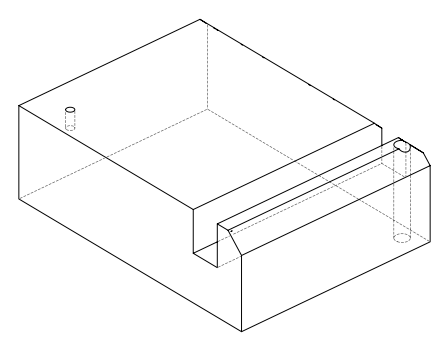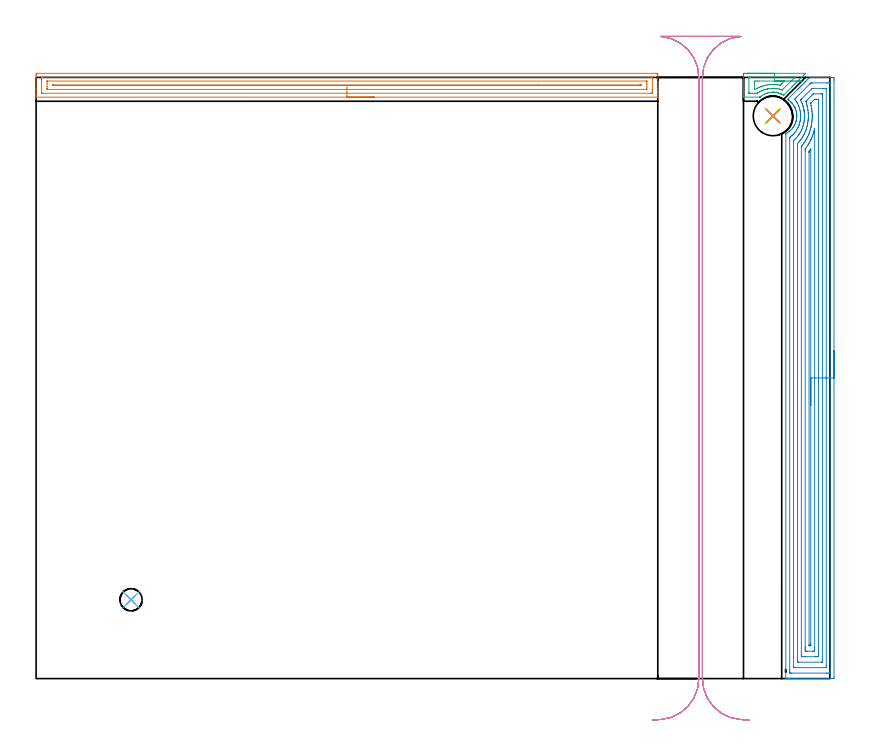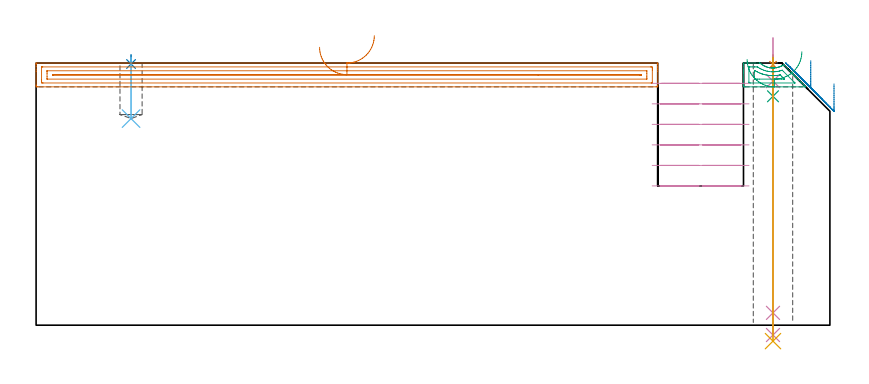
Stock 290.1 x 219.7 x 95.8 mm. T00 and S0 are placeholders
(PLAN: 10 operations, 6 tool changes, 28.4 min)
(1 SPOT_DRILL | STEP1HOLE | NXT0321_9005460120000 | 0.03 min | 2 mm3)
(2 SPOT_DRILL_1 | STEP1POCKET | NXT0321_9005460120000 | 0.03 min | 0 mm3)
(3 DRILL_BLIND_HOLE_INTO_CENTER | STEP1HOLE | NXT0301_052 | 0.06 min | 571 mm3)
(4 GUN_DRILL_THROUGH_HOLE | STEP1HOLE | UGT0307_006 | 0.53 min | 5504 mm3)
(5 DRILL_TO_ENLARGE_THROUGH_HOLE | STEP1HOLE | UGT0301_276 | 0.42 min | 9503 mm3)
(6 DRILL_BLIND_HOLE_INTO_CENTER_1 | STEP1POCKET | NXT0301_052 | 0.09 min | 991 mm3)
(7 AREA_MILL | FG_CHAMFER_SURFACE | UGT0205_001 | 7.43 min | 8799 mm3)
(8 AREA_MILL_1 | FG_CHAMFER_SURFACE_1 | UGT0205_001 | 12.26 min | 33968 mm3)
(9 AREA_MILL_2 | FG_CHAMFER_SURFACE_2 | UGT0205_001 | 0.7 min | 837 mm3)
(10 MILL_RECTANGULAR_SLOT | SLOT_RECTANGULAR | UGT0201_018 | Follow Part, ap 7.5, ae 75% | 6.88 min | 308409 mm3)
(TOOL NXT0321_9005460120000 | NC Spot Drill, 142deg, 12mm, Carbide, Uncoated | D12 PA142 FL30 Z2)
(TOOL NXT0301_052 | Carbide Drill 8.1mm [860.1-0810-024A1-MM 2214] | D8.1 PA140 FL47 Z2)
(TOOL UGT0307_006 | Gun Drill 9 mm | D9 PA130 FL24 Z1)
(TOOL UGT0301_276 | Twist Drill 14.4 mm | D14.4 PA118 FL114 Z2)
(TOOL UGT0205_001 | Chamfer Mill 20 x 3 x 45 deg. | D20 FL50 Z2)
(TOOL UGT0201_018 | End mill 30 mm | D30 FL50 Z4)
(OP 1 SPOT_DRILL)
G17 G21 G94 G90
T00 M6
G54
G17 G0 G90 X269.3 Y205.6 S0 M3
G43 Z105.8 H0
G94 G81 G98 Z95.18 F250. R98.8
G80
M5
M2
(OP 2 SPOT_DRILL_1)
G17 G21 G94 G90
T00 M6
G54
G17 G0 G90 X34.7 Y28.8 S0 M3
G43 Z105.8 H0
G94 G81 G98 Z95.451 F250. R98.8
G80
M5
M2
(OP 3 DRILL_BLIND_HOLE_INTO_CENTER)
G17 G21 G94 G90
T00 M6
G54
G17 G0 G90 X269.3 Y205.6 S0 M3
G43 Z105.8 H1
G94 G81 G98 Z83.65 F250. R97.8
G80
M5
M2
(OP 4 GUN_DRILL_THROUGH_HOLE)
G17 G21 G94 G90
T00 M6
G54
G17 G0 G90 X269.3 Y205.6 M8
G43 Z105.8 H0
Z104.98
S716 M3
G94 G1 Z89.202 F125. M26
G4 X.084
Z4.5 F250.
G4 X.084
Z-3.598 F125.
G4 X.084
M5
M9
G0 Z104.98
Z105.8
M2
(OP 5 DRILL_TO_ENLARGE_THROUGH_HOLE)
G17 G21 G94 G90
T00 M6
G54
G17 G0 G90 X269.3 Y205.6 S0 M3
G43 Z105.8 H0
G94 G73 G98 Z-5.826 F250. Q12.703 R97.8
G80
M5
M2
(OP 6 DRILL_BLIND_HOLE_INTO_CENTER_1)
G17 G21 G94 G90
T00 M6
G54
G17 G0 G90 X34.7 Y28.8 S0 M3
G43 Z105.8 H1
G94 G81 G98 Z75.5 F250. R97.8
G80
M5
M2
(OP 7 AREA_MILL)
G17 G21 G94 G90
T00 M6
G54
G17 G0 G90 X123.6 Y212.5 S1061 M3
G43 Z105.8 H0
G94 G1 X123.562 Z104.928 F250.
X123.448 Z104.063
X123.259 Z103.212
X122.997 Z102.38
X122.663 Z101.574
X122.26 Z100.8
X121.792 Z100.064
X121.26 Z99.372
X120.671 Z98.729
X120.028 Z98.14
X119.336 Z97.608
X118.6 Z97.14
X117.826 Z96.737
X117.02 Z96.403
X116.188 Z96.141
X115.336 Z95.952
X114.472 Z95.838
X113.6 Z95.8
X0.169
X0.01 Y212.502 Z95.788
X0.002 Y212.649 Z95.643
X0. Y212.802 Z95.497
Y213.114 Z95.185
Y213.778 Z94.517
Y214.987 Z93.31
Y215.533 Z92.761
Y220.527 Z87.77
X0.003 Y220.8 Z87.497
X0.01 Y221.192 Z87.105
X0.212 Y221.197 Z87.102
X0.615 Y221.2 Z87.1
X226.585 Y221.199 Z87.101
X226.988 Y221.196 Z87.102
X227.19 Y221.192 Z87.105
X227.2 Y220.8 Z87.497
Y215.533 Z92.761
Y214.987 Z93.31
Y214.656 Z93.64
Y214.109 Z94.187
Y213.778 Z94.517
Y213.114 Z95.185
Y212.802 Z95.497
X227.198 Y212.649 Z95.643
X227.19 Y212.502 Z95.788
X227.031 Y212.5 Z95.8
X113.6
Y213.914 Z94.386
X2.402 Y213.915 Z94.385
X2.261 Y213.916 Z94.384
X2.047 Y213.921 Z94.379
X2.009 Y213.928 Z94.372
X2.005 Y213.956 Z94.344
X2.002 Y213.987 Z94.313
X2. Y214.172 Z94.128
Y218.561 Z89.739
X2.003 Y219.044 Z89.256
X2.009 Y219.43 Z88.87
X2.034 Y219.779 Z88.521
X2.402 Y219.784 Z88.516
X2.541 Y219.785 Z88.515
X224.798
X224.939 Y219.784 Z88.516
X225.153 Y219.779 Z88.521
X225.191 Y219.772 Z88.528
X225.195 Y219.744 Z88.556
X225.198 Y219.713 Z88.587
X225.2 Y219.528 Z88.772
Y215.139 Z93.161
X225.197 Y214.656 Z93.644
X225.191 Y214.27 Z94.03
X225.166 Y213.921 Z94.379
X224.798 Y213.916 Z94.384
X224.659 Y213.915 Z94.385
X113.6 Y213.914 Z94.386
Y215.328 Z92.972
X4.118 Y215.329 Z92.971
X4.063 Y215.33 Z92.97
X4.027 Y215.333 Z92.967
X4.013 Y215.335 Z92.966
X4.01 Y215.35 Z92.95
X4.004 Y215.533 Z92.767
X4.001 Y215.717 Z92.583
X4. Y216.411 Z91.889
Y217.473 Z90.827
X4.004 Y218.167 Z90.133
X4.008 Y218.344 Z89.956
X4.014 Y218.365 Z89.935
X4.033 Y218.367 Z89.933
X4.084 Y218.37 Z89.93
X4.188 Y218.371 Z89.929
X223.082
X223.137 Y218.37 Z89.93
X223.173 Y218.367 Z89.933
X223.187 Y218.366 Z89.934
X223.19 Y218.35 Z89.95
X223.196 Y218.167 Z90.133
X223.199 Y217.983 Z90.317
X223.2 Y217.289 Z91.011
Y216.227 Z92.073
X223.196 Y215.533 Z92.767
X223.192 Y215.356 Z92.944
X223.186 Y215.335 Z92.965
X223.167 Y215.333 Z92.967
X223.116 Y215.33 Z92.97
X223.012 Y215.329 Z92.971
X113.6 Y215.328 Z92.972
Y216.743 Z91.557
X6.53
X6.312 Y216.744 Z91.556
X6.203 Y216.746 Z91.554
X6.01 Y216.753 Z91.547
X6.008 Y216.85 Z91.45
X6.01 Y216.947 Z91.353
X6.202 Y216.954 Z91.346
X6.312 Y216.956 Z91.344
X183.49 Y216.957 Z91.343
X220.67
X220.888 Y216.956 Z91.344
X220.997 Y216.954 Z91.346
X221.19 Y216.947 Z91.353
X221.192 Y216.85 Z91.45
X221.19 Y216.753 Z91.547
X220.997 Y216.746 Z91.554
X220.887 Y216.744 Z91.556
X116.935 Y216.743 Z91.557
X113.6
X112.728 Z91.595
X111.864 Z91.709
X111.012 Z91.898
X110.18 Z92.16
X109.374 Z92.494
X108.6 Z92.897
X107.864 Z93.366
X107.172 Z93.897
X106.529 Z94.486
X105.94 Z95.129
X105.408 Z95.822
X104.94 Z96.557
X104.537 Z97.331
X104.203 Z98.137
X103.941 Z98.969
X103.752 Z99.821
X103.638 Z100.686
X103.6 Z101.557
G0 Z105.8
M5
M2
(OP 8 AREA_MILL_1)
G17 G21 G94 G90
T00 M6
G54
G17 G0 G90 X291.6 Y119.85 S1061 M3
G43 Z105.8 H0
Z88.2
G94 G1 Y119.812 Z87.328 F250.
Y119.698 Z86.463
Y119.509 Z85.612
Y119.247 Z84.78
Y118.913 Z83.974
Y118.51 Z83.2
Y118.042 Z82.464
Y117.51 Z81.772
Y116.921 Z81.129
Y116.278 Z80.54
Y115.586 Z80.008
Y114.85 Z79.54
Y114.076 Z79.137
Y113.27 Z78.803
Y112.438 Z78.541
Y111.586 Z78.352
Y110.722 Z78.238
Y109.85 Z78.2
Y0.597
X291.595 Y0.142 Z78.203
X291.592 Y0.01 Z78.206
X291.455 Y0. Z78.343
X277.958 Z91.837
X277.376 Z92.421
X277.078 Z92.719
X275.317 Z94.478
X274.729 Z95.07
X274.436 Z95.363
X274.295 Y0.001 Z95.504
X274.006 Y0.01 Z95.793
X274. Y0.151 Z95.8
Y199.036
X273.999 Y199.148 Z95.793
Y199.149 Z95.792
X274.076 Y199.192 Z95.719
X274.237 Y199.278 Z95.561
X274.26 Y199.29 Z95.539
X274.728 Y199.577 Z95.069
X275.14 Y199.868 Z94.659
X275.542 Y200.185 Z94.258
X275.605 Y200.241 Z94.195
X276.012 Y200.651 Z93.787
X276.401 Y201.079 Z93.398
X276.481 Y201.182 Z93.318
X276.723 Y201.526 Z93.075
X276.756 Y201.573 Z93.041
X277.014 Y201.974 Z92.784
X277.192 Y202.299 Z92.606
X277.356 Y202.632 Z92.441
X277.456 Y202.868 Z92.344
X277.617 Y203.313 Z92.181
X277.671 Y203.495 Z92.125
X277.753 Y203.762 Z92.046
X277.791 Y203.941 Z92.001
X277.854 Y204.208 Z91.943
X277.929 Y204.657 Z91.87
X277.94 Y204.759 Z91.859
X277.946 Y204.833 Z91.849
X277.978 Y205.103 Z91.822
X277.992 Y205.327 Z91.808
X277.998 Y205.551 Z91.8
X277.995 Y205.674 Z91.794
X277.988 Y205.826 Z91.804
X277.983 Y205.966 Z91.813
X277.982 Y205.999 Z91.815
X277.941 Y206.446 Z91.856
X277.913 Y206.617 Z91.88
X277.872 Y206.894 Z91.925
X277.778 Y207.34 Z92.022
X277.649 Y207.789 Z92.149
X277.589 Y207.955 Z92.204
X277.508 Y208.193 Z92.289
X277.493 Y208.234 Z92.304
X277.425 Y208.4 Z92.372
X277.357 Y208.568 Z92.441
X277.286 Y208.713 Z92.512
X277.219 Y208.851 Z92.58
X277.131 Y209.015 Z92.668
X277.07 Y209.129 Z92.729
X276.967 Y209.292 Z92.832
X276.786 Y209.58 Z93.012
X276.478 Y210.023 Z93.321
X276.335 Y210.184 Z93.46
X276.197 Y210.342 Z93.598
X276.077 Y210.482 Z93.723
X276.024 Y210.536 Z93.776
X275.904 Y210.657 Z93.892
X275.785 Y210.779 Z94.011
X275.65 Y210.918 Z94.146
X275.603 Y210.96 Z94.193
X275.147 Y211.33 Z94.651
X275.06 Y211.395 Z94.739
X274.91 Y211.506 Z94.889
X274.697 Y211.654 Z95.101
X274.681 Y211.674 Z95.117
X274.682 Y211.683
X278.398 Y215.4 Z91.398
X278.534 Y215.535 Z91.263
X278.7 Y215.701 Z91.098
X278.838 Y215.84 Z90.957
X278.98 Y215.981 Z90.818
X279.135 Y216.136 Z90.663
X279.279 Y216.281 Z90.517
X279.426 Y216.427 Z90.372
X279.569 Y216.57 Z90.228
X279.719 Y216.721 Z90.077
X279.872 Y216.873 Z89.926
X280.004 Y217.005 Z89.794
X280.159 Y217.161 Z89.636
X280.652 Y217.652 Z89.148
X280.913 Y217.914 Z88.885
X281.039 Y218.041 Z88.757
X281.398 Y218.398 Z88.402
X281.568 Y218.568 Z88.232
X281.966 Y218.967 Z87.831
X282.483 Y219.483 Z87.316
X282.697 Y219.697 Z87.101
X282.7 Y219.7 Z87.098
X282.8 Z87.
X283.24 Z86.56
X284.121 Z85.674
X285.3 Z84.497
X285.881 Z83.912
X290.873 Z78.924
X291.164 Y219.697 Z78.633
X291.592 Y219.69 Z78.206
X291.595 Y219.54 Z78.203
X291.599 Y219.103 Z78.201
X291.6 Y218.661 Z78.2
Y109.85
X290.186 Z79.614
X290.185 Y2.183 Z79.615
X290.184 Y2.084 Z79.616
X290.182 Y2.035 Z79.618
X290.18 Y2.018 Z79.62
X290.154 Y2.01 Z79.646
X289.777 Y2.002 Z80.023
X289.403 Y2.001 Z80.397
X288.898 Y2. Z80.902
X276.197 Y2.001 Z93.603
X275.689 Y2.004 Z94.111
X275.503 Y2.01 Z94.297
X275.421 Y2.028 Z94.379
X275.416 Y2.28 Z94.384
X275.415 Y2.381 Z94.385
X275.414 Y3.174 Z94.386
X275.415 Y197.599 Z94.385
X275.416 Y197.698 Z94.384
X275.419 Y197.796 Z94.381
X275.421 Y197.816 Z94.379
X275.442 Y197.835 Z94.358
X275.49 Y197.874 Z94.31
X275.636 Y197.984 Z94.164
X275.795 Y198.105 Z94.005
X276.197 Y198.418 Z93.603
X276.291 Y198.495 Z93.509
X276.396 Y198.59 Z93.404
X276.736 Y198.936 Z93.064
X277.078 Y199.293 Z92.722
X277.167 Y199.391 Z92.633
X277.244 Y199.482 Z92.556
X277.557 Y199.888 Z92.243
X277.897 Y200.374 Z91.903
X277.912 Y200.397 Z91.888
X277.921 Y200.411 Z91.879
X277.958 Y200.472 Z91.842
X278.247 Y200.973 Z91.553
X278.399 Y201.266 Z91.401
X278.545 Y201.563 Z91.255
X278.801 Y202.195 Z90.999
X278.838 Y202.301 Z90.962
X279.015 Y202.871 Z90.785
X279.068 Y203.049 Z90.732
X279.192 Y203.583 Z90.608
X279.256 Y203.941 Z90.544
X279.319 Y204.346 Z90.481
X279.372 Y204.833 Z90.428
X279.394 Y205.162 Z90.406
X279.407 Y205.725 Z90.393
X279.391 Y206.057 Z90.409
X279.345 Y206.617 Z90.455
X279.29 Y207.051 Z90.51
X279.212 Y207.509 Z90.588
X279.056 Y208.18 Z90.744
X278.993 Y208.4 Z90.807
X278.838 Y208.888 Z90.962
X278.688 Y209.292 Z91.112
X278.584 Y209.55 Z91.216
X278.271 Y210.184 Z91.529
X278.16 Y210.388 Z91.64
X277.958 Y210.716 Z91.842
X277.725 Y211.076 Z92.075
X277.253 Y211.791 Z92.547
X277.421 Y211.968 Z92.379
X277.69 Y212.239 Z92.11
X277.958 Y212.508 Z91.842
X282.769 Y217.319 Z87.031
X283.008 Y217.555 Z86.792
X283.087 Y217.63 Z86.713
X283.149 Y217.687 Z86.651
X283.24 Y217.69 Z86.56
X283.746 Y217.698 Z86.054
X289.027 Y217.7 Z80.773
X289.403 Y217.699 Z80.397
X289.911 Y217.697 Z79.889
X290.097 Y217.69 Z79.703
X290.179 Y217.672 Z79.621
X290.184 Y217.42 Z79.616
X290.185 Y217.319 Z79.615
X290.186 Y216.526 Z79.614
Y109.85
X288.772 Z81.028
X288.771 Y4.804 Z81.029
X288.769 Y4.165 Z81.031
X288.766 Y4.039 Z81.034
X288.765 Y4.016 Z81.035
X288.738 Y4.01 Z81.062
X288.682 Y4.003 Z81.118
X288.522 Y4.001 Z81.278
X277.239 Z92.561
X277.078 Y4.005 Z92.722
X276.916 Y4.01 Z92.884
X276.835 Y4.022 Z92.965
X276.832 Y4.081 Z92.968
X276.83 Y4.165 Z92.97
X276.829 Y4.416 Z92.971
Y196.166
X276.831 Y196.486 Z92.969
X276.833 Y196.566 Z92.967
X276.835 Y196.602 Z92.965
X276.859 Y196.632 Z92.941
X277.078 Y196.827 Z92.722
X277.51 Y197.26 Z92.29
X277.934 Y197.698 Z91.866
X277.946 Y197.711 Z91.854
X277.958 Y197.725 Z91.842
X278.345 Y198.198 Z91.455
X278.64 Y198.59 Z91.16
X278.722 Y198.707 Z91.078
X278.838 Y198.88 Z90.962
X279.07 Y199.247 Z90.73
X279.21 Y199.482 Z90.59
X279.396 Y199.808 Z90.404
X279.69 Y200.374 Z90.11
X279.7 Y200.393 Z90.1
X279.719 Y200.434 Z90.081
X279.954 Y201.028 Z89.846
X280.046 Y201.266 Z89.754
X280.187 Y201.683 Z89.613
X280.337 Y202.157 Z89.463
X280.396 Y202.363 Z89.404
X280.56 Y203.049 Z89.24
X280.567 Y203.082 Z89.233
X280.599 Y203.257 Z89.201
X280.693 Y203.846 Z89.107
X280.705 Y203.941 Z89.095
X280.78 Y204.649 Z89.02
X280.792 Y204.833 Z89.008
X280.817 Y205.504 Z88.983
X280.821 Y205.725 Z88.979
X280.785 Y206.428 Z89.015
X280.77 Y206.617 Z89.03
X280.735 Y206.989 Z89.065
X280.684 Y207.422 Z89.116
X280.672 Y207.509 Z89.128
X280.662 Y207.572 Z89.138
X280.599 Y207.941 Z89.201
X280.499 Y208.4 Z89.301
X280.468 Y208.533 Z89.332
X280.358 Y208.962 Z89.442
X280.26 Y209.292 Z89.54
X280.095 Y209.803 Z89.705
X279.954 Y210.184 Z89.846
X279.719 Y210.739 Z90.081
X279.561 Y211.076 Z90.239
X279.414 Y211.385 Z90.386
X279.383 Y211.472 Z90.417
X279.406 Y211.498 Z90.394
X279.475 Y211.571 Z90.325
X279.719 Y211.819 Z90.081
X279.792 Y211.893 Z90.008
X283.436 Y215.535 Z86.364
X283.576 Y215.667 Z86.224
X283.603 Y215.69 Z86.197
X283.687 Y215.694 Z86.113
X283.796 Y215.698 Z86.004
X283.958 Y215.7 Z85.842
X284.121 Z85.679
X287.642 Z82.158
X288.361 Y215.699 Z81.439
X288.522 Y215.695 Z81.278
X288.684 Y215.69 Z81.116
X288.765 Y215.678 Z81.035
X288.768 Y215.619 Z81.032
X288.77 Y215.535 Z81.03
X288.771 Y215.283 Z81.029
X288.772 Y109.85 Z81.028
X287.357 Z82.443
Y6.84
X287.355 Y6.239 Z82.445
X287.352 Y6.037 Z82.448
X287.35 Y6.01 Z82.45
X287.331 Y6.007 Z82.469
X287.28 Y6.003 Z82.52
X287.176 Y6.001 Z82.624
X278.787 Z91.013
X278.417 Y6.01 Z91.383
X278.25 Y6.021 Z91.55
X278.248 Y6.116 Z91.552
X278.244 Y6.551 Z91.556
X278.243 Y6.84 Z91.557
Y7.444
Y194.734
X278.244 Y195.023 Z91.556
X278.247 Y195.324 Z91.553
X278.25 Y195.474 Z91.55
X278.258 Y195.537 Z91.542
X278.72 Y196.035 Z91.08
X278.838 Y196.169 Z90.962
X279.127 Y196.514 Z90.673
X279.364 Y196.806 Z90.436
X279.517 Y197.011 Z90.283
X279.719 Y197.291 Z90.081
X279.882 Y197.533 Z89.918
X279.989 Y197.698 Z89.811
X280.223 Y198.079 Z89.577
X280.524 Y198.59 Z89.276
X280.55 Y198.639 Z89.25
X280.599 Y198.734 Z89.201
X280.844 Y199.233 Z88.956
X280.956 Y199.482 Z88.844
X281.109 Y199.857 Z88.691
X281.313 Y200.374 Z88.487
X281.358 Y200.497 Z88.442
X281.479 Y200.853 Z88.321
X281.577 Y201.166 Z88.223
X281.606 Y201.266 Z88.194
X281.769 Y201.865 Z88.031
X281.836 Y202.157 Z87.964
X281.932 Y202.591 Z87.868
X282.01 Y203.049 Z87.79
X282.06 Y203.353 Z87.74
X282.135 Y203.941 Z87.665
X282.159 Y204.145 Z87.641
X282.189 Y204.471 Z87.611
X282.211 Y204.833 Z87.589
X282.217 Y204.977 Z87.583
X282.235 Y205.725 Z87.565
X282.233 Y205.854 Z87.567
X282.192 Y206.617 Z87.608
X282.179 Y206.8 Z87.621
X282.106 Y207.509 Z87.694
X282.068 Y207.805 Z87.732
X281.97 Y208.4 Z87.83
X281.866 Y208.901 Z87.934
X281.774 Y209.292 Z88.026
X281.692 Y209.624 Z88.108
X281.558 Y210.105 Z88.242
X281.533 Y210.184 Z88.267
X281.479 Y210.351 Z88.321
X281.304 Y210.888 Z88.496
X281.431 Y211.076 Z88.369
X281.453 Y211.103 Z88.347
X281.479 Y211.13 Z88.321
X281.895 Y211.547 Z87.905
X283.208 Y212.86 Z86.592
X283.668 Y213.319 Z86.132
X283.82 Y213.469 Z85.98
X283.942 Y213.587 Z85.858
X284.024 Y213.663 Z85.776
X284.07 Y213.69 Z85.73
X284.121 Y213.695 Z85.679
X284.173 Y213.699 Z85.627
X286.813 Z82.987
X287.183 Y213.69 Z82.617
X287.351 Y213.679 Z82.449
X287.352 Y213.584 Z82.448
X287.356 Y213.149 Z82.444
X287.357 Y212.86 Z82.443
Y212.256
Y109.85
X285.943 Z83.857
Y9.453
X285.939 Y8.624 Z83.861
X285.937 Y8.568 Z83.863
X285.881 Y8.01 Z83.919
X285.613 Y8.004 Z84.187
X285.001 Y8.001 Z84.799
X284.736 Y8. Z85.064
X281.215 Z88.585
X280.599 Y8.001 Z89.201
X280.333 Y8.002 Z89.467
X279.719 Y8.01 Z90.081
X279.664 Y8.624 Z90.136
X279.66 Y8.683 Z90.14
X279.657 Y9.516 Z90.143
Y9.578
Y194.193
X279.659 Y194.256 Z90.141
X279.664 Y194.38 Z90.136
X279.675 Y194.534 Z90.125
X279.719 Y194.589 Z90.081
X279.913 Y194.825 Z89.887
X280.075 Y195.023 Z89.725
X280.307 Y195.318 Z89.493
X280.599 Y195.706 Z89.201
X280.686 Y195.826 Z89.114
X280.747 Y195.914 Z89.053
X281.038 Y196.362 Z88.762
X281.319 Y196.806 Z88.481
X281.379 Y196.908 Z88.421
X281.479 Y197.082 Z88.321
X281.696 Y197.479 Z88.104
X281.809 Y197.698 Z87.991
X281.994 Y198.069 Z87.806
X282.229 Y198.59 Z87.571
X282.268 Y198.683 Z87.532
X282.36 Y198.906 Z87.44
X282.519 Y199.321 Z87.281
X282.578 Y199.482 Z87.222
X282.747 Y199.982 Z87.053
X282.871 Y200.374 Z86.929
X282.955 Y200.662 Z86.845
X283.12 Y201.266 Z86.68
X283.145 Y201.362 Z86.655
X283.24 Y201.777 Z86.56
X283.305 Y202.092 Z86.495
X283.317 Y202.157 Z86.483
X283.431 Y202.856 Z86.369
X283.459 Y203.049 Z86.341
X283.533 Y203.644 Z86.267
X283.564 Y203.941 Z86.236
X283.607 Y204.462 Z86.193
X283.625 Y204.833 Z86.175
X283.64 Y205.32 Z86.16
X283.65 Y205.725 Z86.15
X283.631 Y206.221 Z86.169
X283.61 Y206.617 Z86.19
X283.568 Y207.176 Z86.232
X283.534 Y207.509 Z86.266
X283.457 Y208.181 Z86.343
X283.421 Y208.4 Z86.379
X283.271 Y209.261 Z86.529
X283.265 Y209.292 Z86.535
X283.24 Y209.408 Z86.56
X283.065 Y210.184 Z86.735
X283.055 Y210.231 Z86.745
X283.074 Y210.264 Z86.726
X283.116 Y210.31 Z86.684
X283.24 Y210.44 Z86.56
X284.121 Y211.322 Z85.679
X284.444 Y211.641 Z85.356
X284.481 Y211.674 Z85.319
X284.502 Y211.69 Z85.298
X284.539 Y211.693 Z85.261
X284.693 Y211.697 Z85.107
X285.001 Y211.699 Z84.799
X285.267 Y211.698 Z84.533
X285.881 Y211.69 Z83.919
X285.936 Y211.076 Z83.864
X285.94 Y211.017 Z83.86
X285.943 Y210.184 Z83.857
Y210.122
Y109.85
X284.529 Z85.271
X284.528 Y11.299 Z85.272
X284.527 Y10.888 Z85.273
X284.522 Y10.408 Z85.278
X284.516 Y10.007 Z85.284
X284.121 Y10.004 Z85.679
X283.642 Y10.001 Z86.158
X281.881 Z87.919
X281.479 Y10.005 Z88.321
X281.084 Y10.01 Z88.716
X281.078 Y10.408 Z88.722
X281.073 Y10.819 Z88.727
X281.072 Y11.299 Z88.728
X281.071 Y11.713 Z88.729
Y192.761
X281.072 Y193.239 Z88.728
X281.075 Y193.446 Z88.725
X281.078 Y193.548 Z88.722
X281.082 Y193.593 Z88.718
X281.102 Y193.621 Z88.698
X281.482 Y194.128 Z88.318
X281.844 Y194.654 Z87.956
X282.092 Y195.023 Z87.708
X282.197 Y195.188 Z87.603
X282.36 Y195.452 Z87.44
X282.53 Y195.742 Z87.27
X282.628 Y195.914 Z87.172
X282.845 Y196.314 Z86.955
X283.1 Y196.806 Z86.7
X283.146 Y196.901 Z86.654
X283.24 Y197.102 Z86.56
X283.42 Y197.516 Z86.38
X283.496 Y197.698 Z86.304
X283.675 Y198.15 Z86.125
X283.843 Y198.59 Z85.957
X283.916 Y198.798 Z85.884
X284.121 Y199.404 Z85.679
X284.139 Y199.463 Z85.661
X284.145 Y199.482 Z85.655
X284.247 Y199.838 Z85.553
X284.336 Y200.156 Z85.464
X284.394 Y200.374 Z85.406
X284.516 Y200.846 Z85.284
X284.521 Y200.86 Z85.279
X284.524 Y200.863 Z85.276
X284.527 Y200.86 Z85.273
X284.528 Y200.853 Z85.272
X284.529 Y109.85 Z85.271
X283.115 Z86.685
Y12.956
X283.113 Y12.32 Z86.687
X283.112 Y12.191 Z86.688
X283.108 Y12.035 Z86.692
X283.098 Y12.01 Z86.702
X283.052 Y12.006 Z86.748
X282.989 Y12.002 Z86.811
X282.894 Y12.001 Z86.906
X282.548 Y12. Z87.252
X282.51 Y12.002 Z87.29
X282.5 Y12.004 Z87.3
X282.494 Y12.009 Z87.306
X282.491 Y12.021 Z87.309
X282.487 Y12.062 Z87.313
X282.486 Y12.191 Z87.314
X282.485 Y12.318 Z87.315
X282.486 Y192.219 Z87.314
X282.487 Y192.347 Z87.313
X282.492 Y192.665 Z87.308
X282.502 Y192.728 Z87.298
X282.525 Y192.766 Z87.275
X282.564 Y192.826 Z87.236
X283.012 Y193.47 Z86.788
X283.108 Y193.605 Z86.692
X283.113 Y193.368 Z86.687
X283.114 Y193.239 Z86.686
X283.115 Y193.054 Z86.685
Y109.85
Y108.978 Z86.723
Y108.114 Z86.837
Y107.262 Z87.026
Y106.43 Z87.288
Y105.624 Z87.622
Y104.85 Z88.025
Y104.114 Z88.494
Y103.422 Z89.025
Y102.779 Z89.614
Y102.19 Z90.257
Y101.658 Z90.949
Y101.19 Z91.685
Y100.787 Z92.459
Y100.453 Z93.265
Y100.191 Z94.097
Y100.002 Z94.949
Y99.888 Z95.814
Y99.85 Z96.685
G0 Z105.8
M5
M2
(OP 9 AREA_MILL_2)
G17 G21 G94 G90
T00 M6
G54
G17 G0 G90 X259.85 Y221.2 S1061 M3
G43 Z105.8 H0
Z97.1
G94 G1 X259.888 Z96.228 F250.
X260.002 Z95.363
X260.191 Z94.512
X260.453 Z93.68
X260.787 Z92.874
X261.19 Z92.1
X261.658 Z91.364
X262.19 Z90.672
X262.779 Z90.029
X263.422 Z89.44
X264.114 Z88.908
X264.85 Z88.44
X265.624 Z88.037
X266.43 Z87.703
X267.262 Z87.441
X268.114 Z87.252
X268.978 Z87.138
X269.85 Z87.1
X281.171 Y221.199 Z87.099
X281.183 Y221.194 Z87.103
X281.171 Y221.175 Z87.123
X281.088 Y221.087 Z87.212
X280.595 Y220.595 Z87.705
X280.363 Y220.361 Z87.935
X279.762 Y219.762 Z88.538
X279.682 Y219.681 Z88.618
X279.485 Y219.483 Z88.813
X278.929 Y218.929 Z89.371
X278.788 Y218.787 Z89.511
X278.607 Y218.606 Z89.691
X278.096 Y218.096 Z90.204
X277.894 Y217.893 Z90.405
X277.73 Y217.728 Z90.567
X277.569 Y217.568 Z90.729
X277.447 Y217.446 Z90.852
X277.291 Y217.289 Z91.006
X277.138 Y217.137 Z91.16
X277. Y216.999 Z91.298
X276.852 Y216.85 Z91.445
X276.707 Y216.706 Z91.592
X276.554 Y216.552 Z91.745
X276.413 Y216.411 Z91.885
X276.276 Y216.275 Z92.023
X276.107 Y216.106 Z92.192
X273.425 Y213.424 Z94.874
X273.175 Y213.175 Z95.125
X273.172 Y213.174 Z95.126
X273.171
X273.154 Y213.181 Z95.119
X272.836 Y213.366 Z94.932
X272.626 Y213.477 Z94.822
X272.52 Y213.533 Z94.765
X272.324 Y213.621 Z94.678
X272.084 Y213.727 Z94.568
X272.078 Y213.73 Z94.565
X271.63 Y213.906 Z94.392
X271.419 Y213.977 Z94.322
X271.207 Y214.04 Z94.257
X270.74 Y214.146 Z94.153
X270.296 Y214.222 Z94.078
X270.202 Y214.232 Z94.067
X269.85 Y214.267 Z94.024
X269.751 Y214.274 Z94.022
X269.733 Z94.021
X269.645 Y214.277 Z94.015
X269.585 Y214.281 Z94.013
X269.469 Y214.286 Z94.006
X269.405 Y214.29 Z94.005
X269.389 Y214.289
X269.345 Y214.288 Z94.004
X269.253 Y214.286
X268.946 Y214.282 Z94.014
X268.884 Y214.276 Z94.016
X268.775 Y214.27 Z94.029
X268.514 Y214.249 Z94.05
X268.07 Y214.185 Z94.11
X268.062 Y214.184 Z94.111
X267.823 Y214.138 Z94.16
X267.73 Y214.12 Z94.178
X267.393 Y214.04 Z94.257
X267.169 Y213.97 Z94.326
X266.837 Y213.853 Z94.444
X266.732 Y213.816 Z94.481
X266.29 Y213.632 Z94.667
X265.856 Y213.41 Z94.887
X265.4 Y213.15 Z95.148
X264.934 Y212.815 Z95.481
X264.733 Y212.661 Z95.636
X264.584 Y212.538 Z95.76
X264.564 Y212.521 Z95.775
X264.532 Y212.505 Z95.791
X264.51 Y212.499 Z95.799
X264.487 Y212.5 Z95.8
X258.677
X258.51 Y212.502 Z95.789
X258.503 Y212.656 Z95.636
X258.5 Y212.818 Z95.482
Y213.081 Z95.219
Y213.778 Z94.517
Y215.004 Z93.293
Y215.533 Z92.761
Y216.146 Z92.149
Y220.535 Z87.762
X258.504 Y220.8 Z87.497
X258.51 Y221.192 Z87.105
X258.721 Y221.196 Z87.102
X259.124 Y221.2 Z87.1
X269.85
Y219.786 Z88.514
X277.14 Y219.785 Z88.515
X277.257 Y219.783 Z88.517
X277.313 Y219.78 Z88.52
X277.318 Y219.778 Z88.522
X277.317 Y219.774 Z88.526
X277.237 Y219.689 Z88.611
X277.102 Y219.552 Z88.748
X277. Y219.45 Z88.85
X273.084 Y215.533 Z92.767
X272.809 Y215.261 Z93.039
X272.714 Y215.17 Z93.13
X272.677 Y215.139 Z93.161
X272.661 Y215.128 Z93.172
X272.636 Y215.135 Z93.165
X272.531 Y215.167 Z93.133
X272.212 Y215.268 Z93.032
X271.783 Y215.391 Z92.909
X271.638 Y215.425 Z92.875
X271.13 Y215.533 Z92.767
X270.801 Y215.59 Z92.71
X270.744 Y215.599 Z92.701
X270.667 Y215.609 Z92.691
X270.231 Y215.654 Z92.646
X269.85 Y215.682 Z92.618
X269.69 Y215.691 Z92.609
X269.315 Y215.699 Z92.601
X268.956 Y215.693 Z92.607
X268.799 Y215.688 Z92.612
X268.062 Y215.622 Z92.678
X267.982 Y215.612 Z92.688
X267.453 Y215.533 Z92.767
X267.215 Y215.487 Z92.813
X267.194 Y215.483 Z92.817
X267.169 Y215.477 Z92.823
X266.508 Y215.304 Z92.996
X266.406 Y215.275 Z93.025
X266.275 Y215.231 Z93.069
X265.845 Y215.077 Z93.223
X265.381 Y214.888 Z93.412
X265.216 Y214.817 Z93.483
X264.883 Y214.656 Z93.644
X264.623 Y214.522 Z93.778
X264.57 Y214.493 Z93.807
X264.487 Y214.446 Z93.854
X264.064 Y214.194 Z94.106
X263.889 Y214.078 Z94.222
X263.76 Y213.993 Z94.307
X263.679 Y213.942 Z94.358
X263.637 Y213.921 Z94.379
X263.593 Y213.919 Z94.381
X263.452 Y213.916 Z94.384
X262.7 Y213.914 Z94.386
X262.561
X261.667
X260.912 Y213.915 Z94.385
X260.771 Y213.916 Z94.384
X260.553 Y213.921 Z94.379
X260.509 Y213.924 Z94.376
X260.505 Y213.955 Z94.345
X260.503 Y213.989 Z94.311
X260.5 Y214.182 Z94.118
Y219.449 Z88.851
X260.502 Y219.584 Z88.716
X260.505 Y219.692 Z88.608
X260.51 Y219.762 Z88.538
X260.518 Y219.779 Z88.521
X261.051 Y219.786 Z88.514
X269.85
Y218.372 Z89.928
X272.323
X273.217 Y218.371 Z89.929
X273.293 Y218.37 Z89.93
X273.425 Y218.366 Z89.934
X273.45 Y218.365 Z89.935
X273.439 Y218.346 Z89.954
X273.425 Y218.326 Z89.974
X273.346 Y218.245 Z90.055
X273.268 Y218.167 Z90.133
X272.531 Y217.43 Z90.87
X272.39 Y217.289 Z91.011
X272.015 Y216.918 Z91.382
X271.958 Y216.866 Z91.434
X271.943 Y216.853 Z91.447
X271.921 Y216.851 Z91.449
X271.858 Y216.861 Z91.439
X271.638 Y216.896 Z91.404
X271.045 Y216.994 Z91.306
X270.744 Y217.028 Z91.272
X270.054 Y217.088 Z91.212
X269.85 Y217.099 Z91.201
X269.138 Y217.111 Z91.189
X268.956 Y217.108 Z91.192
X268.605 Y217.095 Z91.205
X268.286 Y217.069 Z91.231
X268.062 Y217.047 Z91.253
X267.483 Y216.98 Z91.32
X267.169 Y216.931 Z91.369
X266.721 Y216.851 Z91.449
X266.275 Y216.747 Z91.553
X266.002 Y216.679 Z91.621
X265.729 Y216.606 Z91.694
X265.381 Y216.499 Z91.801
X265.314 Y216.477 Z91.823
X265.129 Y216.411 Z91.889
X264.67 Y216.231 Z92.069
X264.487 Y216.156 Z92.144
X264.048 Y215.965 Z92.335
X263.593 Y215.74 Z92.56
X263.456 Y215.668 Z92.632
X262.851 Y215.337 Z92.963
X262.803 Y215.335 Z92.965
X262.7
X262.51 Y215.344 Z92.956
X262.505 Y215.533 Z92.767
X262.501 Y215.728 Z92.572
X262.5 Y217.484 Z90.816
X262.505 Y218.167 Z90.133
X262.507 Y218.356 Z89.944
X262.7 Y218.365 Z89.935
X263.386 Y218.37 Z89.93
X263.593 Y218.371 Z89.929
X264.279 Y218.372 Z89.928
X269.85
X270.722 Z89.966
X271.586 Z90.08
X272.438 Z90.269
X273.27 Z90.531
X274.076 Z90.865
X274.85 Z91.268
X275.586 Z91.737
X276.278 Z92.268
X276.921 Z92.857
X277.51 Z93.501
X278.042 Z94.193
X278.51 Z94.928
X278.913 Z95.702
X279.247 Z96.508
X279.509 Z97.34
X279.698 Z98.192
X279.812 Z99.057
X279.85 Z99.928
G0 Z105.8
M5
M2
(OP 10 MILL_RECTANGULAR_SLOT)
G17 G21 G94 G90
T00 M6
G54
G17 G0 G90 X260.546 Y-15.16 S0 M3
G43 Z105.883 H0
Z88.386
G94 G1 X257.552 Y-14.97 F250.
G2 X243.5 Y0. R15. F500.
G1 Y219.7
G2 X257.121 Y234.636 R15.
G1 X257.123 Y234.666
G3 X256.12 Y234.7 R15.
G1 X229.57
G3 X228.573 Y234.667 R15.
G1 X228.575 Y234.637
G2 X242.2 Y219.7 R15.
G1 Y0.
G2 X228.148 Y-14.97 R15.
G1 X225.154 Y-15.16 F250.
G0 X260.546 Z80.889
G1 X257.552 Y-14.97
G2 X243.5 Y0. R15. F500.
G1 Y219.7
G2 X257.552 Y234.67 R15.
G1 Y234.7
X228.148
Y234.67
G2 X242.2 Y219.7 R15.
G1 Y0.
G2 X228.148 Y-14.97 R15.
G1 X225.154 Y-15.16 F250.
G0 X260.546 Z73.392
G1 X257.552 Y-14.97
G2 X243.5 Y0. R15. F500.
G1 Y219.7
G2 X257.552 Y234.67 R15.
G1 Y234.7
X228.148
Y234.67
G2 X242.2 Y219.7 R15.
G1 Y0.
G2 X228.148 Y-14.97 R15.
G1 X225.154 Y-15.16 F250.
G0 X260.546 Z65.894
G1 X257.552 Y-14.97
G2 X243.5 Y0. R15. F500.
G1 Y219.7
G2 X257.552 Y234.67 R15.
G1 Y234.7
X228.148
Y234.67
G2 X242.2 Y219.7 R15.
G1 Y0.
G2 X228.148 Y-14.97 R15.
G1 X225.154 Y-15.16 F250.
G0 X260.546 Z58.397
G1 X257.552 Y-14.97
G2 X243.5 Y0. R15. F500.
G1 Y219.7
G2 X257.552 Y234.67 R15.
G1 Y234.7
X228.148
Y234.67
G2 X242.2 Y219.7 R15.
G1 Y0.
G2 X228.148 Y-14.97 R15.
G1 X225.154 Y-15.16 F250.
G0 X260.546 Z50.9
G1 X257.552 Y-14.97
G2 X243.5 Y0. R15. F500.
G1 Y219.7
G2 X257.552 Y234.67 R15.
G1 Y234.7
X228.148
Y234.67
G2 X242.2 Y219.7 R15.
G1 Y0.
G2 X228.148 Y-14.97 R15.
G1 X225.154 Y-15.16 F250.
G0 Z105.883
M5
M2
